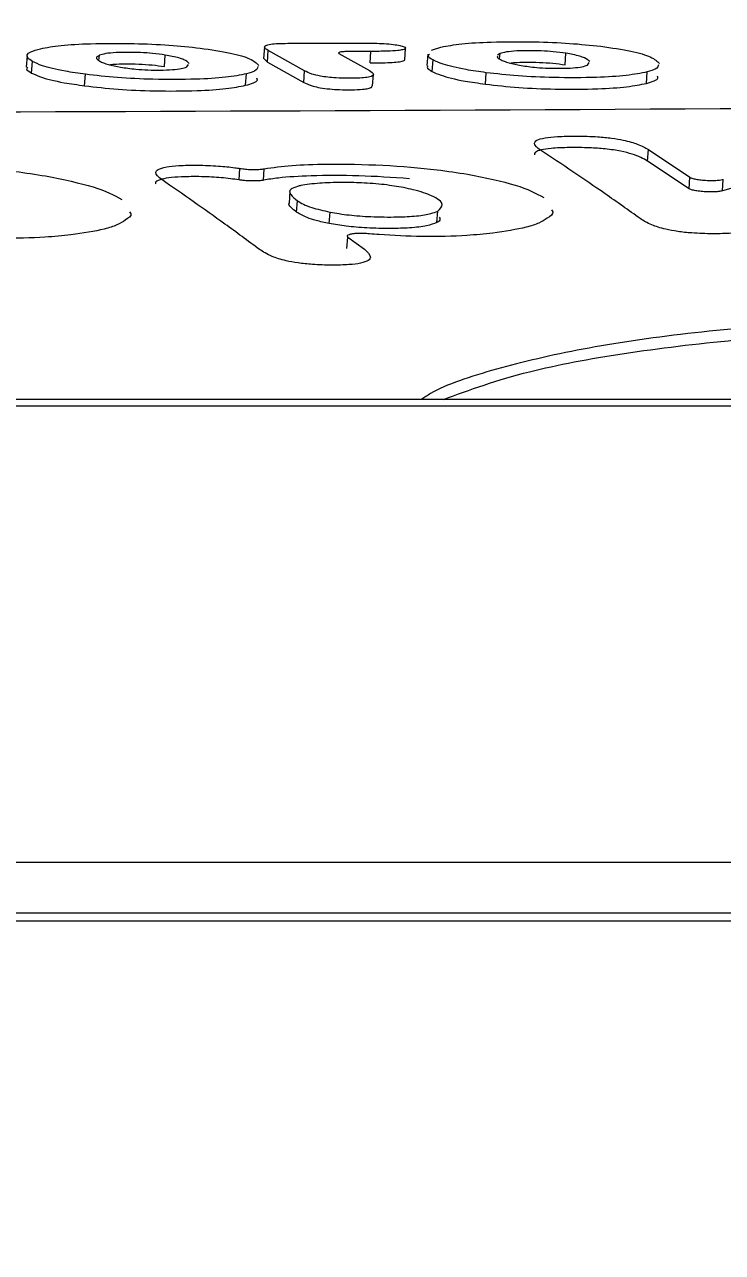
# Model space of a CAD drawing. Header units: millimetres. Extents: x -8327 to 9087, y -6583 to 5996.
# Drawn here: x 5970.18 to 5981.99, y 585.55 to 606.34 of the extents above; entities that cross this region are included whole.
import ezdxf

# ---------------------------------------------------------------- set-up
doc = ezdxf.new("R2010")
doc.units = ezdxf.units.MM
doc.layers.add('DIKOM_ОБЪЕКТ', color=7, linetype='Continuous')
doc.layers.add('DIKOM_РАЗМЕР_ОБЪЕКТА', color=7, linetype='Continuous')
doc.styles.add('style1', font='arial.ttf', dxfattribs={"width": 0.8})
doc.dimstyles.new('1-50', dxfattribs={"dimtxt": 300, "dimasz": 200, "dimexe": 100, "dimexo": 0, "dimgap": 100, "dimtad": 1, "dimtxsty": 'style1', "dimcen": 200, "dimclrd": 7, "dimclre": 7, "dimclrt": 7, "dimadec": 1, "dimazin": 2, "dimtfac": 1, "dimtmove": 0, "dimatfit": 2, "dimfxl": 0, "dimlwd": 25, "dimlwe": 18, "dimarcsym": 0})

# ---------------------------------------------------------------- blocks, each defined once
blk = doc.blocks.new('*D9')
at = {"layer": 'Defpoints', "color": 0, "transparency": 16777216}
for p in [(7087.366, 843.902), (-4957.594, 227.929), (7087.366, -4838.641)]:
    blk.add_point(p, dxfattribs=at)
at = {"layer": 'DIKOM_РАЗМЕР_ОБЪЕКТА', "color": 7, "lineweight": 18, "transparency": 16777216}
for p, q in [((7087.366, 843.902), (7087.366, -4938.641)), ((-4957.594, 227.929), (-4957.594, -4938.641))]:
    blk.add_line(p, q, dxfattribs=at)
at = {"layer": 'DIKOM_РАЗМЕР_ОБЪЕКТА', "color": 7, "lineweight": 25, "transparency": 16777216}
blk.add_line((-4757.594, -4838.641), (6887.366, -4838.641), dxfattribs=at)
at = {"layer": 'DIKOM_РАЗМЕР_ОБЪЕКТА', "color": 7, "transparency": 16777216}
for points in [[(-4757.594, -4805.308), (-4757.594, -4871.975), (-4957.594, -4838.641)], [(6887.366, -4805.308), (6887.366, -4871.975), (7087.366, -4838.641)]]:
    blk.add_solid(points, dxfattribs=at)
at = {"layer": 'DIKOM_РАЗМЕР_ОБЪЕКТА', "color": 7, "transparency": 16777216, "insert": (4098.945, -4585.469), "char_height": 300, "attachment_point": 5, "style": 'style1'}
blk.add_mtext('12040', dxfattribs=at)

msp = doc.modelspace()

# ---------------------------------------------------------------- linework, layer by layer
at = {"layer": 'DIKOM_ОБЪЕКТ', "color": 7, "linetype": 'Continuous', "lineweight": 15}
for p, q in [((5974.235, 605.961), (5974.222, 605.767)), ((5974.285, 605.706), (5974.298, 605.901)), ((5974.913, 605.557), (5974.298, 605.901)), ((5974.631, 606.023), (5975.774, 606.028)), ((5976.036, 605.885), (5975.644, 605.883)), ((5976.023, 605.691), (5976.036, 605.885)), ((5976.61, 605.744), (5976.624, 605.938)), ((5977.063, 605.905), (5977.224, 605.959)), ((5970.219, 605.813), (5970.205, 605.619)), ((5970.295, 605.52), (5970.309, 605.715)), ((5971.435, 605.732), (5971.442, 605.82)), ((5972.543, 605.629), (5972.557, 605.824)), ((5972.922, 605.623), (5972.952, 605.667)), ((5974.223, 605.767), (5974.285, 605.706)), ((5974.285, 605.706), (5974.9, 605.362)), ((5975.497, 605.852), (5976.015, 605.561)), ((5977, 605.84), (5976.986, 605.645)), ((5977.076, 605.547), (5977.09, 605.741)), ((5978.223, 605.848), (5978.183, 605.822)), ((5978.217, 605.76), (5978.223, 605.848)), ((5979.324, 605.659), (5979.339, 605.854)), ((5979.704, 605.654), (5979.734, 605.698)), ((5971.193, 605.303), (5971.207, 605.498)), ((5973.918, 605.312), (5973.932, 605.507)), ((5974.9, 605.362), (5974.913, 605.557)), ((5976.066, 605.302), (5976.08, 605.497)), ((5977.975, 605.332), (5977.989, 605.526)), ((5980.7, 605.344), (5980.714, 605.539)), ((5980.72, 604.03), (5980.734, 604.224)), ((5980.734, 604.224), (5981.438, 603.754)), ((5981.424, 603.56), (5980.72, 604.03)), ((5973.807, 603.71), (5973.821, 603.904)), ((5974.221, 603.705), (5974.234, 603.899)), ((5981.424, 603.56), (5981.438, 603.754)), ((5982.71, 603.728), (5981.988, 603.525)), ((5981.988, 603.525), (5982.002, 603.719)), ((5974.666, 603.512), (5974.652, 603.318)), ((5974.78, 603.163), (5974.794, 603.357)), ((5975.333, 602.971), (5975.347, 603.165)), ((5977.155, 602.988), (5977.169, 603.182)), ((5975.633, 602.55), (5975.647, 602.743)), ((5975.647, 602.743), (5975.927, 602.536)), ((6024.794, 599.994), (5959.603, 599.994)), ((6024.893, 599.88), (5959.752, 599.88)), ((5852.742, 592.159), (6131.05, 592.159)), ((6131.049, 591.292), (5853.378, 591.292)), ((6131.049, 591.157), (5853.636, 591.157))]:
    msp.add_line(p, q, dxfattribs=at)
for points, knots in [([(5970.309, 605.715), (5970.277, 605.736), (5970.193, 605.793), (5970.228, 605.87), (5970.383, 605.915), (5970.443, 605.932)], [0, 0, 0, 0, 0.272828, 0.718092, 1, 1, 1, 1]), ([(5970.443, 605.932), (5970.549, 605.952), (5970.763, 605.993), (5971.33, 606.023), (5971.967, 606.025), (5972.628, 605.998), (5972.976, 605.961), (5973.148, 605.942)], [0, 0, 0, 0, 0.191475, 0.383475, 0.626914, 0.815995, 1, 1, 1, 1]), ([(5972.557, 605.824), (5972.488, 605.834), (5972.364, 605.852), (5972.14, 605.867), (5971.926, 605.871), (5971.715, 605.867), (5971.533, 605.85), (5971.473, 605.83), (5971.442, 605.82)], [0, 0, 0, 0, 0.185214, 0.334909, 0.484487, 0.646113, 0.820295, 1, 1, 1, 1]), ([(5973.148, 605.942), (5973.329, 605.916), (5973.693, 605.862), (5974.029, 605.758), (5974.102, 605.687), (5974.14, 605.65)], [0, 0, 0, 0, 0.324062, 0.647627, 1, 1, 1, 1]), ([(5974.298, 605.901), (5974.266, 605.921), (5974.22, 605.951), (5974.25, 605.988), (5974.33, 606.009), (5974.467, 606.021), (5974.575, 606.022), (5974.631, 606.023)], [0, 0, 0, 0, 0.37107, 0.53623, 0.703176, 0.847483, 1, 1, 1, 1]), ([(5975.644, 605.883), (5975.622, 605.883), (5975.578, 605.882), (5975.527, 605.877), (5975.495, 605.869), (5975.486, 605.86), (5975.494, 605.854), (5975.497, 605.852)], [0, 0, 0, 0, 0.212347, 0.424807, 0.63847, 0.853447, 1, 1, 1, 1]), ([(5975.774, 606.028), (5975.894, 606.028), (5976.068, 606.028), (5976.303, 606.016), (5976.451, 606.001), (5976.56, 605.98), (5976.619, 605.956), (5976.633, 605.931), (5976.582, 605.913), (5976.48, 605.898), (5976.295, 605.888), (5976.131, 605.886), (5976.036, 605.885)], [0, 0, 0, 0, 0.184451, 0.267718, 0.351722, 0.424201, 0.513789, 0.607992, 0.67416, 0.740092, 0.851522, 1, 1, 1, 1]), ([(5977.224, 605.959), (5977.331, 605.979), (5977.545, 606.02), (5978.111, 606.051), (5978.748, 606.053), (5979.409, 606.028), (5979.757, 605.991), (5979.929, 605.972)], [0, 0, 0, 0, 0.191527, 0.383374, 0.626936, 0.815851, 1, 1, 1, 1]), ([(5979.339, 605.854), (5979.27, 605.863), (5979.146, 605.881), (5978.922, 605.896), (5978.707, 605.9), (5978.496, 605.895), (5978.315, 605.878), (5978.254, 605.858), (5978.223, 605.848)], [0, 0, 0, 0, 0.185514, 0.3352, 0.484422, 0.646029, 0.820218, 1, 1, 1, 1]), ([(5979.929, 605.972), (5980.111, 605.946), (5980.474, 605.894), (5980.811, 605.79), (5980.884, 605.719), (5980.922, 605.682)], [0, 0, 0, 0, 0.324042, 0.647586, 1, 1, 1, 1]), ([(5971.207, 605.498), (5971.089, 605.515), (5970.792, 605.558), (5970.48, 605.634), (5970.36, 605.691), (5970.309, 605.715)], [0, 0, 0, 0, 0.274825, 0.694995, 1, 1, 1, 1]), ([(5971.442, 605.82), (5971.426, 605.811), (5971.395, 605.795), (5971.389, 605.761), (5971.425, 605.736), (5971.448, 605.721)], [0, 0, 0, 0, 0.278849, 0.55391, 1, 1, 1, 1]), ([(5971.448, 605.721), (5971.467, 605.711), (5971.506, 605.692), (5971.611, 605.657), (5971.728, 605.634), (5971.8, 605.619)], [0, 0, 0, 0, 0.27312, 0.546536, 1, 1, 1, 1]), ([(5971.609, 605.661), (5971.634, 605.664), (5971.708, 605.673), (5971.885, 605.676), (5972.108, 605.674), (5972.349, 605.658), (5972.477, 605.639), (5972.543, 605.629)], [0, 0, 0, 0, 0.109788, 0.311882, 0.533907, 0.760716, 1, 1, 1, 1]), ([(5972.963, 605.683), (5972.94, 605.704), (5972.897, 605.745), (5972.733, 605.793), (5972.598, 605.817), (5972.557, 605.824)], [0, 0, 0, 0, 0.426721, 0.826528, 1, 1, 1, 1]), ([(5976.023, 605.691), (5976.14, 605.692), (5976.31, 605.694), (5976.499, 605.707), (5976.591, 605.723), (5976.61, 605.737), (5976.61, 605.744), (5976.61, 605.744)], [0, 0, 0, 0, 0.434764, 0.630427, 0.828523, 0.99893, 1, 1, 1, 1]), ([(5977.09, 605.741), (5977.051, 605.763), (5976.992, 605.796), (5977.018, 605.827), (5977.027, 605.837)], [0, 0, 0, 0, 0.657214, 1, 1, 1, 1]), ([(5977.989, 605.526), (5977.871, 605.543), (5977.573, 605.585), (5977.261, 605.661), (5977.141, 605.717), (5977.09, 605.741)], [0, 0, 0, 0, 0.274989, 0.695109, 1, 1, 1, 1]), ([(5978.18, 605.806), (5978.179, 605.802), (5978.172, 605.784), (5978.204, 605.764), (5978.229, 605.749)], [0, 0, 0, 0, 0.197676, 1, 1, 1, 1]), ([(5978.229, 605.749), (5978.249, 605.739), (5978.288, 605.72), (5978.393, 605.685), (5978.509, 605.662), (5978.582, 605.648)], [0, 0, 0, 0, 0.273153, 0.546511, 1, 1, 1, 1]), ([(5978.391, 605.689), (5978.416, 605.692), (5978.49, 605.701), (5978.666, 605.705), (5978.89, 605.703), (5979.13, 605.687), (5979.258, 605.669), (5979.324, 605.659)], [0, 0, 0, 0, 0.109113, 0.311018, 0.533755, 0.760369, 1, 1, 1, 1]), ([(5978.582, 605.648), (5978.665, 605.636), (5978.803, 605.615), (5979.047, 605.601), (5979.262, 605.598), (5979.465, 605.605), (5979.625, 605.625), (5979.677, 605.644), (5979.704, 605.654)], [0, 0, 0, 0, 0.21987, 0.36598, 0.51202, 0.678101, 0.835804, 1, 1, 1, 1]), ([(5979.745, 605.714), (5979.722, 605.734), (5979.678, 605.775), (5979.514, 605.823), (5979.379, 605.847), (5979.339, 605.854)], [0, 0, 0, 0, 0.426722, 0.826579, 1, 1, 1, 1]), ([(5980.906, 605.661), (5980.901, 605.635), (5980.892, 605.591), (5980.767, 605.554), (5980.714, 605.539)], [0, 0, 0, 0, 0.583445, 1, 1, 1, 1]), ([(6031.697, 605.475), (6019.059, 605.296), (5993.785, 604.936), (5955.895, 604.788), (5918.022, 604.947), (5892.793, 605.314), (5880.179, 605.497)], [0, 0, 0, 0, 0.249967, 0.49993, 0.749966, 1, 1, 1, 1]), ([(5970.226, 605.617), (5970.219, 605.609), (5970.191, 605.578), (5970.251, 605.545), (5970.295, 605.52)], [0, 0, 0, 0, 0.262437, 1, 1, 1, 1]), ([(5970.295, 605.52), (5970.34, 605.499), (5970.457, 605.442), (5970.763, 605.365), (5971.074, 605.321), (5971.193, 605.303)], [0, 0, 0, 0, 0.274322, 0.721806, 1, 1, 1, 1]), ([(5973.932, 605.507), (5973.824, 605.485), (5973.608, 605.442), (5973.042, 605.409), (5972.404, 605.407), (5971.738, 605.437), (5971.383, 605.478), (5971.207, 605.498)], [0, 0, 0, 0, 0.191396, 0.383196, 0.622285, 0.812683, 1, 1, 1, 1]), ([(5971.8, 605.619), (5971.883, 605.607), (5972.021, 605.586), (5972.265, 605.571), (5972.48, 605.568), (5972.683, 605.575), (5972.843, 605.595), (5972.895, 605.614), (5972.922, 605.623)], [0, 0, 0, 0, 0.219851, 0.366292, 0.51201, 0.678098, 0.835814, 1, 1, 1, 1]), ([(5974.125, 605.629), (5974.12, 605.603), (5974.111, 605.558), (5973.985, 605.522), (5973.932, 605.507)], [0, 0, 0, 0, 0.583037, 1, 1, 1, 1]), ([(5976.015, 605.561), (5976.048, 605.539), (5976.096, 605.508), (5976.065, 605.468), (5975.987, 605.446), (5975.843, 605.433), (5975.66, 605.429), (5975.468, 605.434), (5975.302, 605.448), (5975.153, 605.471), (5975.01, 605.508), (5974.949, 605.539), (5974.913, 605.557)], [0, 0, 0, 0, 0.188732, 0.270278, 0.3527, 0.424369, 0.511584, 0.603432, 0.66939, 0.735303, 0.845421, 1, 1, 1, 1]), ([(5977.008, 605.643), (5977, 605.635), (5976.973, 605.605), (5977.032, 605.571), (5977.076, 605.547)], [0, 0, 0, 0, 0.262425, 1, 1, 1, 1]), ([(5977.076, 605.547), (5977.121, 605.525), (5977.239, 605.469), (5977.545, 605.393), (5977.856, 605.349), (5977.975, 605.332)], [0, 0, 0, 0, 0.274365, 0.721868, 1, 1, 1, 1]), ([(5980.714, 605.539), (5980.606, 605.517), (5980.39, 605.474), (5979.824, 605.44), (5979.185, 605.437), (5978.52, 605.466), (5978.165, 605.506), (5977.989, 605.526)], [0, 0, 0, 0, 0.191349, 0.383115, 0.622167, 0.812692, 1, 1, 1, 1]), ([(5980.7, 605.344), (5980.794, 605.373), (5980.919, 605.41), (5980.894, 605.455), (5980.888, 605.466)], [0, 0, 0, 0, 0.75215, 1, 1, 1, 1]), ([(5971.193, 605.303), (5971.377, 605.283), (5971.745, 605.241), (5972.424, 605.212), (5973.062, 605.216), (5973.61, 605.25), (5973.817, 605.292), (5973.918, 605.312)], [0, 0, 0, 0, 0.194838, 0.390157, 0.628686, 0.818593, 1, 1, 1, 1]), ([(5973.918, 605.312), (5974.012, 605.341), (5974.137, 605.378), (5974.113, 605.423), (5974.107, 605.434)], [0, 0, 0, 0, 0.752225, 1, 1, 1, 1]), ([(5974.9, 605.362), (5974.944, 605.34), (5975.007, 605.309), (5975.173, 605.27), (5975.328, 605.249), (5975.518, 605.237), (5975.713, 605.235), (5975.888, 605.242), (5975.999, 605.258), (5976.058, 605.278), (5976.058, 605.294), (5976.057, 605.303)], [0, 0, 0, 0, 0.23097, 0.332428, 0.434918, 0.523817, 0.633439, 0.748076, 0.828384, 0.908419, 1, 1, 1, 1]), ([(5977.975, 605.332), (5978.158, 605.311), (5978.526, 605.27), (5979.206, 605.242), (5979.844, 605.247), (5980.392, 605.282), (5980.599, 605.324), (5980.7, 605.344)], [0, 0, 0, 0, 0.1948449, 0.3901673, 0.6288362, 0.8185999, 1, 1, 1, 1]), ([(5978.909, 604.214), (5978.857, 604.253), (5978.782, 604.311), (5978.832, 604.383), (5978.964, 604.424), (5979.207, 604.448), (5979.518, 604.455), (5979.843, 604.446), (5980.119, 604.419), (5980.361, 604.377), (5980.584, 604.311), (5980.68, 604.255), (5980.734, 604.224)], [0, 0, 0, 0, 0.182818, 0.266431, 0.350949, 0.42348, 0.514869, 0.610807, 0.677006, 0.743069, 0.855817, 1, 1, 1, 1]), ([(5980.72, 604.03), (5980.649, 604.07), (5980.546, 604.128), (5980.278, 604.197), (5980.024, 604.236), (5979.713, 604.257), (5979.392, 604.26), (5979.101, 604.249), (5978.912, 604.219), (5978.808, 604.182), (5978.807, 604.152), (5978.806, 604.136)], [0, 0, 0, 0, 0.2251516, 0.326448, 0.4287424, 0.517012, 0.6268243, 0.7424889, 0.8242255, 0.9058435, 1, 1, 1, 1]), ([(5980.598, 603.054), (5980.399, 603.196), (5979.836, 603.597), (5979.273, 603.971), (5978.909, 604.214)], [0, 0, 0, 0, 0.3536158, 1, 1, 1, 1]), ([(5967.094, 603.876), (5967.241, 603.897), (5967.534, 603.939), (5968.242, 603.958), (5969.093, 603.943), (5969.933, 603.872), (5970.364, 603.804), (5970.532, 603.777)], [0, 0, 0, 0, 0.1701819, 0.3395012, 0.5935173, 0.8418024, 1, 1, 1, 1]), ([(5970.532, 603.777), (5970.828, 603.717), (5971.419, 603.598), (5971.688, 603.453), (5971.822, 603.38)], [0, 0, 0, 0, 0.500654, 1, 1, 1, 1]), ([(5972.498, 603.715), (5972.446, 603.756), (5972.372, 603.816), (5972.423, 603.89), (5972.556, 603.932), (5972.797, 603.956), (5973.103, 603.963), (5973.442, 603.95), (5973.681, 603.925), (5973.793, 603.908), (5973.821, 603.904)], [0, 0, 0, 0, 0.256464, 0.372706, 0.490206, 0.591368, 0.71994, 0.851367, 0.962985, 1, 1, 1, 1]), ([(5973.821, 603.904), (5973.852, 603.9), (5973.913, 603.892), (5974.018, 603.886), (5974.118, 603.887), (5974.191, 603.892), (5974.224, 603.897), (5974.234, 603.899)], [0, 0, 0, 0, 0.222105, 0.44384, 0.666352, 0.887938, 1, 1, 1, 1]), ([(5976.689, 603.731), (5976.402, 603.751), (5975.838, 603.789), (5975.07, 603.785), (5974.522, 603.754), (5974.302, 603.719), (5974.221, 603.705)], [0, 0, 0, 0, 0.31619, 0.622893, 0.860612, 1, 1, 1, 1]), ([(5974.234, 603.899), (5974.381, 603.92), (5974.675, 603.963), (5975.383, 603.983), (5976.234, 603.969), (5977.075, 603.9), (5977.505, 603.833), (5977.673, 603.806)], [0, 0, 0, 0, 0.170217, 0.3394978, 0.5934556, 0.8418128, 1, 1, 1, 1]), ([(5977.673, 603.806), (5977.969, 603.747), (5978.56, 603.629), (5978.829, 603.484), (5978.964, 603.411)], [0, 0, 0, 0, 0.500603, 1, 1, 1, 1]), ([(5973.807, 603.71), (5973.709, 603.724), (5973.513, 603.751), (5973.161, 603.768), (5972.852, 603.765), (5972.603, 603.746), (5972.448, 603.712), (5972.379, 603.674), (5972.394, 603.648), (5972.399, 603.641)], [0, 0, 0, 0, 0.166232, 0.333594, 0.513391, 0.645978, 0.779117, 0.940008, 1, 1, 1, 1]), ([(5974.151, 602.533), (5973.956, 602.678), (5973.406, 603.085), (5972.854, 603.468), (5972.498, 603.715)], [0, 0, 0, 0, 0.354211, 1, 1, 1, 1]), ([(5974.221, 603.705), (5974.203, 603.702), (5974.162, 603.696), (5974.075, 603.692), (5973.973, 603.693), (5973.879, 603.7), (5973.828, 603.707), (5973.807, 603.71)], [0, 0, 0, 0, 0.178389, 0.399817, 0.621672, 0.844057, 1, 1, 1, 1]), ([(5974.798, 603.601), (5974.754, 603.585), (5974.642, 603.545), (5974.668, 603.458), (5974.75, 603.392), (5974.794, 603.357)], [0, 0, 0, 0, 0.232004, 0.596344, 1, 1, 1, 1]), ([(5976.591, 603.579), (5976.487, 603.597), (5976.276, 603.634), (5975.895, 603.663), (5975.517, 603.669), (5975.148, 603.657), (5974.913, 603.628), (5974.815, 603.605), (5974.798, 603.601)], [0, 0, 0, 0, 0.188155, 0.377852, 0.541546, 0.737552, 0.952116, 1, 1, 1, 1]), ([(5977.169, 603.182), (5977.208, 603.218), (5977.297, 603.301), (5977.12, 603.429), (5976.848, 603.526), (5976.648, 603.567), (5976.591, 603.579)], [0, 0, 0, 0, 0.283259, 0.638448, 0.898207, 1, 1, 1, 1]), ([(5981.438, 603.754), (5981.441, 603.752), (5981.455, 603.744), (5981.497, 603.73), (5981.578, 603.715), (5981.676, 603.705), (5981.781, 603.7), (5981.88, 603.702), (5981.956, 603.709), (5981.988, 603.716), (5982.002, 603.719)], [0, 0, 0, 0, 0.045027, 0.187697, 0.329831, 0.472128, 0.614209, 0.75504, 0.896463, 1, 1, 1, 1]), ([(5981.988, 603.525), (5981.982, 603.524), (5981.958, 603.518), (5981.899, 603.51), (5981.806, 603.506), (5981.702, 603.508), (5981.6, 603.517), (5981.512, 603.53), (5981.452, 603.546), (5981.432, 603.556), (5981.424, 603.56)], [0, 0, 0, 0, 0.050123, 0.191816, 0.333369, 0.474309, 0.615318, 0.757354, 0.899084, 1, 1, 1, 1]), ([(5971.953, 603.169), (5971.962, 603.159), (5972.001, 603.109), (5971.933, 603.064), (5971.881, 603.028)], [0, 0, 0, 0, 0.218827, 1, 1, 1, 1]), ([(5974.78, 603.163), (5974.746, 603.191), (5974.685, 603.241), (5974.637, 603.294), (5974.654, 603.317), (5974.655, 603.318)], [0, 0, 0, 0, 0.531086, 0.971061, 1, 1, 1, 1]), ([(5975.333, 602.971), (5975.255, 602.988), (5975.11, 603.019), (5974.913, 603.085), (5974.832, 603.133), (5974.78, 603.163)], [0, 0, 0, 0, 0.291365, 0.543926, 1, 1, 1, 1]), ([(5974.794, 603.357), (5974.825, 603.338), (5974.887, 603.299), (5975.051, 603.232), (5975.236, 603.19), (5975.347, 603.165)], [0, 0, 0, 0, 0.290006, 0.571715, 1, 1, 1, 1]), ([(5975.347, 603.165), (5975.45, 603.147), (5975.658, 603.112), (5976.065, 603.083), (5976.463, 603.079), (5976.823, 603.097), (5977.056, 603.134), (5977.135, 603.168), (5977.169, 603.182)], [0, 0, 0, 0, 0.167128, 0.335002, 0.539577, 0.706865, 0.874953, 1, 1, 1, 1]), ([(5979.095, 603.201), (5979.103, 603.19), (5979.141, 603.141), (5979.074, 603.095), (5979.022, 603.06)], [0, 0, 0, 0, 0.219291, 1, 1, 1, 1]), ([(5971.881, 603.028), (5971.838, 603.001), (5971.752, 602.947), (5971.48, 602.856), (5971.164, 602.809), (5970.96, 602.779)], [0, 0, 0, 0, 0.2649677, 0.5262918, 1, 1, 1, 1]), ([(5977.155, 602.988), (5977.105, 602.968), (5977.005, 602.929), (5976.715, 602.895), (5976.358, 602.885), (5975.987, 602.892), (5975.617, 602.923), (5975.426, 602.955), (5975.333, 602.971)], [0, 0, 0, 0, 0.174012, 0.349427, 0.50323, 0.689626, 0.848773, 1, 1, 1, 1]), ([(5977.195, 603.077), (5977.205, 603.054), (5977.218, 603.023), (5977.169, 602.996), (5977.155, 602.988)], [0, 0, 0, 0, 0.726345, 1, 1, 1, 1]), ([(5979.022, 603.06), (5978.979, 603.033), (5978.893, 602.979), (5978.621, 602.887), (5978.305, 602.839), (5978.101, 602.809)], [0, 0, 0, 0, 0.264992, 0.526269, 1, 1, 1, 1]), ([(5982.422, 603.066), (5982.474, 603.021), (5982.55, 602.957), (5982.499, 602.877), (5982.369, 602.831), (5982.129, 602.803), (5981.823, 602.796), (5981.502, 602.805), (5981.225, 602.835), (5980.981, 602.881), (5980.751, 602.956), (5980.654, 603.018), (5980.598, 603.054)], [0, 0, 0, 0, 0.184911, 0.267531, 0.351053, 0.423141, 0.512604, 0.606937, 0.673868, 0.740649, 0.85056, 1, 1, 1, 1]), ([(5970.96, 602.779), (5970.818, 602.765), (5970.464, 602.729), (5969.796, 602.717), (5969.218, 602.741), (5968.926, 602.767), (5968.871, 602.772)], [0, 0, 0, 0, 0.241016, 0.602021, 0.925041, 1, 1, 1, 1]), ([(5976.012, 602.797), (5975.978, 602.8), (5975.91, 602.805), (5975.809, 602.804), (5975.723, 602.797), (5975.662, 602.783), (5975.632, 602.766), (5975.636, 602.752), (5975.646, 602.744), (5975.647, 602.743)], [0, 0, 0, 0, 0.1623398, 0.3250522, 0.4876451, 0.6505253, 0.8134294, 0.9768093, 1, 1, 1, 1]), ([(5978.101, 602.809), (5977.959, 602.794), (5977.605, 602.758), (5976.937, 602.745), (5976.358, 602.768), (5976.067, 602.793), (5976.012, 602.797)], [0, 0, 0, 0, 0.240973, 0.60189, 0.925057, 1, 1, 1, 1]), ([(5975.927, 602.536), (5975.979, 602.49), (5976.054, 602.424), (5976.005, 602.343), (5975.883, 602.298), (5975.659, 602.271), (5975.372, 602.265), (5975.071, 602.273), (5974.8, 602.302), (5974.556, 602.348), (5974.312, 602.427), (5974.212, 602.493), (5974.151, 602.533)], [0, 0, 0, 0, 0.188837, 0.268724, 0.34945, 0.42007, 0.504179, 0.593162, 0.661008, 0.728642, 0.835207, 1, 1, 1, 1]), ([(6000.43, 599.994), (6000.141, 600.072), (5999.273, 600.306), (5997.531, 600.625), (5995.3, 600.946), (5992.914, 601.184), (5990.464, 601.342), (5988.013, 601.413), (5985.634, 601.401), (5983.396, 601.302), (5981.357, 601.121), (5979.574, 600.858), (5978.125, 600.514), (5977.23, 600.221), (5976.945, 600.027), (5976.896, 599.994)], [0, 0, 0, 0, 0.042772, 0.128257, 0.213745, 0.299273, 0.384794, 0.47024, 0.555671, 0.640982, 0.726298, 0.811615, 0.896935, 0.982344, 1, 1, 1, 1]), ([(5977.265, 599.994), (5977.715, 600.158), (5978.54, 600.459), (5980.283, 600.783), (5982.169, 601.014), (5984.304, 601.16), (5986.607, 601.223), (5989.022, 601.2), (5991.476, 601.093), (5993.904, 600.902), (5996.226, 600.628), (5998.168, 600.326), (5999.212, 600.088), (5999.625, 599.994)], [0, 0, 0, 0, 0.110225, 0.202411, 0.294577, 0.386764, 0.478941, 0.571044, 0.663157, 0.755284, 0.847421, 0.939703, 1, 1, 1, 1])]:
    msp.add_open_spline(points, degree=3, knots=knots, dxfattribs=at)

# ---------------------------------------------------------------- dimensions: what is measured, and where the dimension line sits
at = {"layer": 'DIKOM_РАЗМЕР_ОБЪЕКТА'}
dim = msp.add_linear_dim(base=(7087.366, -4838.641), p1=(-4957.594, 227.929), p2=(7087.366, 843.902), text='12040', dimstyle='1-50', dxfattribs=at)
dim.commit()
dim.dimension.update_dxf_attribs({"geometry": '*D9', "text_midpoint": (4098.945, -4838.641), "dimtype": 160})

doc.saveas('drawing.dxf')
